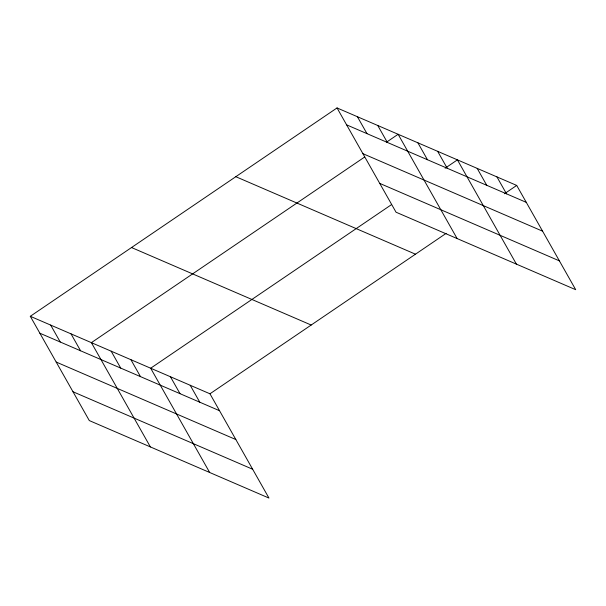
<?xml version="1.0" encoding="UTF-8"?>
<svg xmlns="http://www.w3.org/2000/svg" width="606" height="606" viewBox="0 0 606 606"><rect width="100%" height="100%" fill="white"/><g stroke="black" fill="none" stroke-linecap="round" stroke-linejoin="round"><path stroke-width="0.91" d="M30.3 316.302L209.964 393.794L268.958 498.064L89.294 420.572L30.3 316.302L337.042 107.936L516.706 185.428L575.7 289.698L396.036 212.206L337.042 107.936M364.388 157.204L91.385 342.648L150.379 446.917M386.628 142.099L398.127 134.282L457.121 238.552M391.468 204.654L150.674 368.221L209.668 472.491M445.145 168.188L457.416 159.855L516.41 264.125M209.964 393.794L446.152 233.355M504.434 193.761L516.706 185.428M346.624 124.859L526.281 202.359M362.926 153.682L542.59 231.181M379.727 183.383L559.391 260.875M235.817 176.694L415.481 254.187M131.525 247.536L311.189 325.036M39.875 333.224L219.539 410.724M56.184 362.047L235.848 439.547M72.985 391.749L252.649 469.241M496.943 176.907L506.518 193.829M477.18 168.377L486.754 185.307M437.653 151.333L447.228 168.256M417.89 142.804L427.472 159.734M377.765 125.503L387.348 142.425M357.404 116.716L366.986 133.646M190.201 385.272L199.775 402.195M170.438 376.743L180.012 393.673M130.911 359.699L140.486 376.621M111.148 351.169L120.723 368.1M71.023 333.868L80.598 350.791M50.662 325.081L60.236 342.011"/></g></svg>
